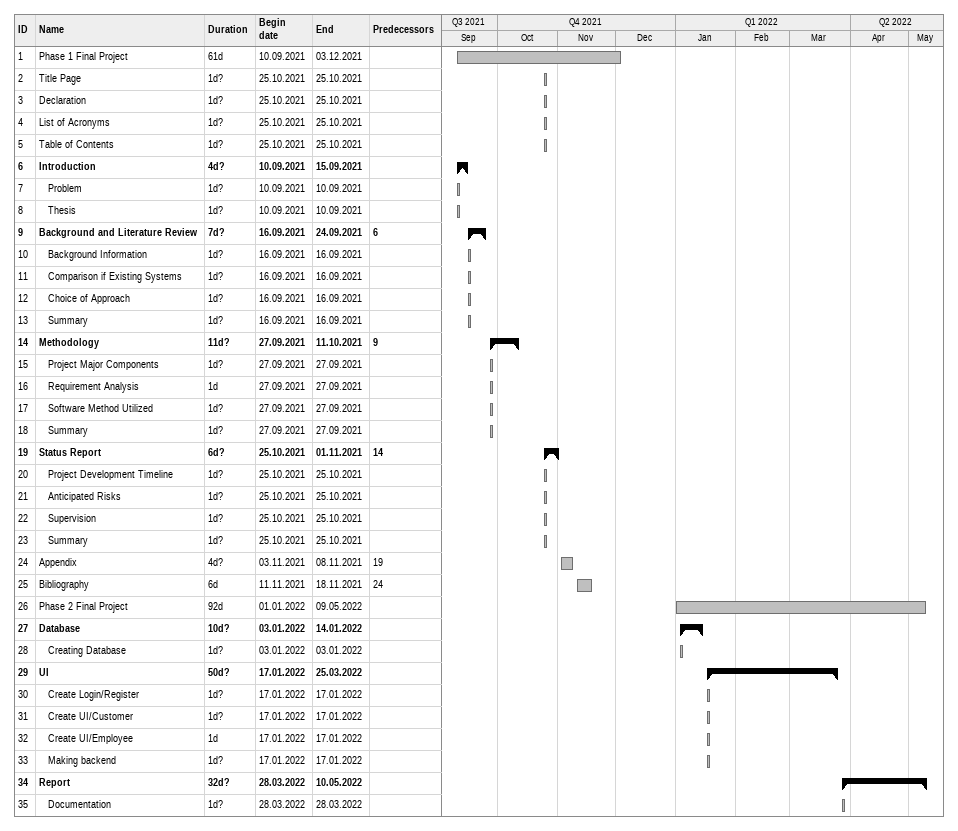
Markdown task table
| ID | Level | Task | Duration | Start | Finish | Predecessors |
|---|---|---|---|---|---|---|
| 1 | 1 | Phase 1 Final Project | 61d | 2021-09-10 | 2021-12-03 |  |
| 2 | 1 | Title Page | 1d? | 2021-10-25 | 2021-10-25 |  |
| 3 | 1 | Declaration | 1d? | 2021-10-25 | 2021-10-25 |  |
| 4 | 1 | List of Acronyms | 1d? | 2021-10-25 | 2021-10-25 |  |
| 5 | 1 | Table of Contents | 1d? | 2021-10-25 | 2021-10-25 |  |
| 6 | 1 | **Introduction** | 4d? | 2021-09-10 | 2021-09-15 |  |
| 7 | 2 | Problem | 1d? | 2021-09-10 | 2021-09-10 |  |
| 8 | 2 | Thesis | 1d? | 2021-09-10 | 2021-09-10 |  |
| 9 | 1 | **Background and Literature Review** | 7d? | 2021-09-16 | 2021-09-24 | 6 |
| 10 | 2 | Background Information | 1d? | 2021-09-16 | 2021-09-16 |  |
| 11 | 2 | Comparison if Existing Systems | 1d? | 2021-09-16 | 2021-09-16 |  |
| 12 | 2 | Choice of Approach | 1d? | 2021-09-16 | 2021-09-16 |  |
| 13 | 2 | Summary | 1d? | 2021-09-16 | 2021-09-16 |  |
| 14 | 1 | **Methodology** | 11d? | 2021-09-27 | 2021-10-11 | 9 |
| 15 | 2 | Project Major Components | 1d? | 2021-09-27 | 2021-09-27 |  |
| 16 | 2 | Requirement Analysis | 1d | 2021-09-27 | 2021-09-27 |  |
| 17 | 2 | Software Method Utilized | 1d? | 2021-09-27 | 2021-09-27 |  |
| 18 | 2 | Summary | 1d? | 2021-09-27 | 2021-09-27 |  |
| 19 | 1 | **Status Report** | 6d? | 2021-10-25 | 2021-11-01 | 14 |
| 20 | 2 | Project Development Timeline | 1d? | 2021-10-25 | 2021-10-25 |  |
| 21 | 2 | Anticipated Risks | 1d? | 2021-10-25 | 2021-10-25 |  |
| 22 | 2 | Supervision | 1d? | 2021-10-25 | 2021-10-25 |  |
| 23 | 2 | Summary | 1d? | 2021-10-25 | 2021-10-25 |  |
| 24 | 1 | Appendix | 4d? | 2021-11-03 | 2021-11-08 | 19 |
| 25 | 1 | Bibliography | 6d | 2021-11-11 | 2021-11-18 | 24 |
| 26 | 1 | Phase 2 Final Project | 92d | 2022-01-01 | 2022-05-09 |  |
| 27 | 1 | **Database** | 10d? | 2022-01-03 | 2022-01-14 |  |
| 28 | 2 | Creating Database | 1d? | 2022-01-03 | 2022-01-03 |  |
| 29 | 1 | **UI** | 50d? | 2022-01-17 | 2022-03-25 |  |
| 30 | 2 | Create Login/Register | 1d? | 2022-01-17 | 2022-01-17 |  |
| 31 | 2 | Create UI/Customer | 1d? | 2022-01-17 | 2022-01-17 |  |
| 32 | 2 | Create UI/Employee | 1d | 2022-01-17 | 2022-01-17 |  |
| 33 | 2 | Making backend | 1d? | 2022-01-17 | 2022-01-17 |  |
| 34 | 1 | **Report** | 32d? | 2022-03-28 | 2022-05-10 |  |
| 35 | 2 | Documentation | 1d? | 2022-03-28 | 2022-03-28 |  |
